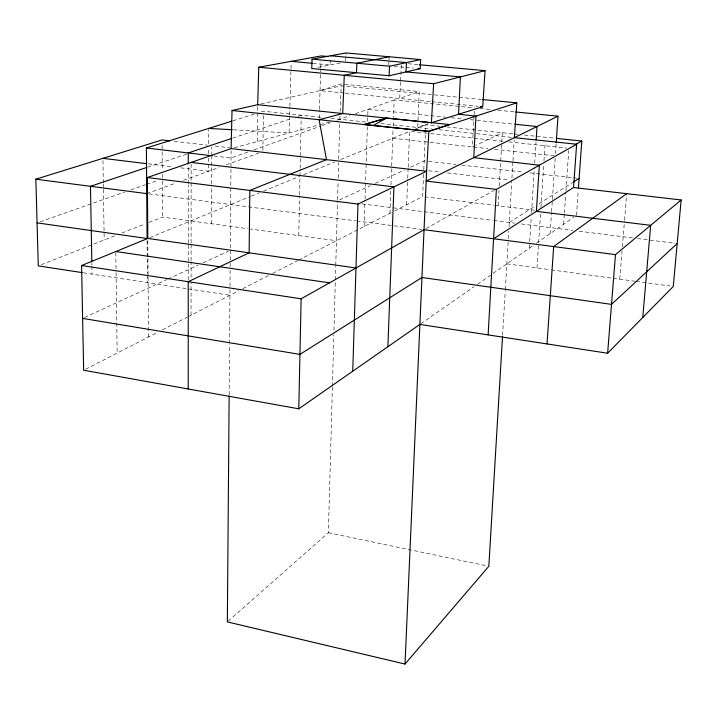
<?xml version="1.0" encoding="UTF-8"?>
<svg xmlns="http://www.w3.org/2000/svg" width="717" height="717" viewBox="0 0 717 717"><rect width="100%" height="100%" fill="white"/><g stroke="black" fill="none" stroke-linecap="round" stroke-linejoin="round"><path stroke-width="0.54" stroke-dasharray="3.58 2.69" d="M188.23 279.971L188.239 244.327M188.239 243.224L188.239 184.762M188.239 183.669L188.248 165.018M191.045 315.211L191.063 282.883M191.063 277.309L191.072 261.741M191.081 260.63L191.089 244.004M191.089 242.893L191.134 163.503M208.593 158.081L208.539 171.255L179.044 167.644M208.611 153.68L208.629 148.195M208.647 143.794L208.701 129.517M211.479 223.749L211.649 185.004M211.658 183.91L211.73 166.443M211.739 165.349L211.775 156.611M211.784 155.526L211.82 146.788M229.153 394.834L229.548 344.501M229.557 343.38L230.005 287.607M230.014 286.504L230.157 267.853M230.166 266.76L230.211 261.266M230.22 260.172L230.3 250.296M230.318 248.064L231.089 150.695M257.224 141.554L257.672 105.82M262.879 150.507L263.39 113.411M298.765 235.597L299.581 196.064M299.598 194.952L300.127 169.481M300.145 168.378L301.194 117.436M319.226 118.251L319.415 110.526M319.441 109.414L320.732 68.94M228.185 621.173L328.377 532.731L332.392 387.279M332.428 386.167L333.853 334.696M333.97 330.223L335.332 280.992M335.368 279.872L335.735 266.446M335.762 265.326L337.546 200.841M337.582 199.738L338.065 182.243M338.182 177.861L338.603 162.553M338.693 159.255L339.741 121.505M289.596 116.279L289.103 132.959L233.267 129.804M289.623 115.159L289.856 107.38M289.892 106.268L291.183 62.442M364.137 226.527L365.007 200.106M365.043 199.003L367.4 126.873M367.579 121.361L367.973 109.253L445.786 117.194M389.914 213.325L390.774 190.301M390.98 184.816L393.122 127.303M393.167 126.21L394.153 99.932L474.457 107.9M320.768 67.846L321.028 61.339M330.349 59.843L330.143 64.933L313.463 63.401M406.656 204.739L407.686 179.331M407.731 178.228L408.134 168.28L424.186 160.877L427.493 161.253M408.179 167.195L409.622 131.336L429.429 133.443M339.939 115.939L339.804 119.282L336.694 120.115M340.127 111.476L341.211 85.834L481.25 99.421M345.603 60.927L345.944 52.941M344.268 93.058L319.89 90.647L341.283 84.006L419.275 91.534L417.778 127.259L428.174 123.7M423.604 174.258L422.645 196.548L392.871 211.811M423.801 169.795L425.755 124.74L440.175 126.246M388.766 64.844L388.972 60.811M389.017 59.798L389.116 57.781M400.525 81.935L399.674 98.525L419.275 91.534M400.588 80.833L401.386 65.346M474.054 115.697L472.431 146.913L475.299 145.551M474.116 114.586L474.287 111.243M498.136 205.77L499.014 190.381M499.274 185.981L502.321 132.735L476.258 145.103M502.59 335.26L505.252 290.627M505.315 289.507L508.272 239.872M508.335 238.779L508.792 231.152M509.052 226.796L511.813 180.379M511.947 178.192L512.924 161.764M512.987 160.671L514.223 139.86M529.289 248.207L529.639 242.66M529.711 241.548L531.261 217.126M531.539 212.689L534.398 167.688M534.685 163.234L536.029 142.091M536.979 267.934L538.557 243.807M538.628 242.713L540.564 212.958M540.932 207.419L543.674 165.304M543.961 160.877L545.198 142.038M550.109 233.697L551.516 212.743M551.588 211.64L552.332 200.608M552.404 199.505L555.191 158.099M555.487 153.716L556.15 143.776M563.607 224.296L564.297 214.302M564.378 213.191L565.847 192.111M565.928 191L568.742 150.489M576.468 215.333L578.26 190.372M619.775 279.173L622.024 251.264M622.392 246.8L624.453 221.293M624.543 220.182L626.685 193.671M420.816 323.788L473.892 286.8M477.558 284.255L492.203 274.046M493.117 273.41L532.91 245.68M536.531 243.162L573.708 217.251M509.312 222.44L535.456 205.958M539.085 203.673L572.677 182.503M425.997 228.615L494.264 190.247M85.619 369.228L157.426 332.437M162.374 329.901L187.083 317.237M188.078 316.735L238.895 290.69M242.884 288.655L268.758 275.391M272.738 273.356L297.627 260.603M298.622 260.092L391.885 212.313M84.615 317.479L167.124 279.433M168.119 278.976L198.116 265.138M203.144 262.825L228.284 251.228M339.535 199.918L370.384 185.694M375.367 183.4L404.173 170.108M149.862 237.596L250.206 196.548M251.237 196.126L259.464 192.765M263.578 191.081L299.581 176.355M303.694 174.67L334.552 162.042M340.665 159.541L409.622 131.336M415.672 128.863L425.755 124.74M41.362 264.663L114.595 235.893M121.881 233.034L144.771 224.045M148.93 222.413L162.454 217.099L247.939 228.705M146.734 193.626L176.068 183.005M183.4 180.352L218.99 167.473M226.303 164.829L258.685 153.106M247.759 152.049L231.026 158.009L213.478 155.93M254.042 149.817L320.974 125.986M322.023 125.609L330.385 122.634M337.707 120.026L350.237 115.562M355.453 113.707L394.153 99.932M40.233 221.768L124.534 192.084M130.826 189.871L145.497 184.699M146.546 184.332L158.081 180.272M147.603 167.186L186.572 154.146M232.604 138.139L291.738 118.395M298.075 116.279L301.248 115.213M232.908 120.823L255.001 113.878M261.311 111.897L263.417 111.234L322.175 117.427M234.235 147.756L319.074 124.875M320.105 124.597L330.474 121.8M260.934 103.965L341.211 85.834M318.231 67.264L340.423 62.926M408.188 63.732L418.208 64.638M394.135 66.34L404.98 67.326M406.064 67.425L413.646 68.115M345.379 93.165L430.675 101.59M431.777 101.697L478.284 106.286M480.031 108.446L491.172 109.558M497.858 110.221L514.564 111.879M451.343 117.767L462.474 118.905M470.262 119.694L475.819 120.268M476.939 120.375L513.65 124.131M446.834 126.945L513.363 133.891M514.465 134.007L517.773 134.357M524.396 135.047L555.308 138.273M330.985 118.35L366.486 122.087M380.942 123.611L432.082 129.006M438.75 129.705L475.443 133.568M476.554 133.685L513.247 137.556M430.532 133.559L503.307 141.312M508.864 141.903L566.672 148.06M392.719 138.256L487.91 148.598M494.542 149.315L555.334 155.921M428.596 161.379L456.137 164.507M461.649 165.125L522.442 172.017M530.221 172.896L572.453 177.682M573.564 177.807L576.898 178.192M174.249 141.348L207.401 145.184M215.154 146.08L229.574 147.747M428.569 170.763L439.664 172.044M447.435 172.94L509.59 180.128M424.867 196.825L493.699 205.223M494.802 205.358L534.541 210.215M148.356 163.897L172.492 166.846M361.924 203.906L422.878 211.569M423.98 211.703L492.687 220.343M493.798 220.486L514.734 223.121M521.25 223.937L572.659 230.399M579.255 231.232L633.111 238.008M637.521 238.555L674.984 243.269M148.921 193.904L355.533 220.8M356.636 220.944L421.838 229.431M249.041 228.848L336.443 240.715M506.847 263.847L550.226 269.735M551.337 269.879L612.04 278.124M613.152 278.277L635.056 281.243M636.149 281.396L670.01 285.993M83.262 272.783L187.128 288.718M188.23 288.888L229.942 295.287M328.377 532.731L487.748 566.036M91.848 262.96L91.884 265.191M91.91 266.312L92.045 274.127M102.961 160.563L103.311 182.79M103.329 183.902L103.391 188.347M103.409 189.458L104.198 239.98M115.804 252.653L116.064 271.591M116.073 272.702L117.149 353.069M147.81 240.652L147.935 257.233M147.944 258.335L148.078 276.018M148.087 277.12L148.527 336.999M147.093 240.697L147.344 273.795M147.344 274.898L147.406 282.623M162.114 145.497L162.23 169.911M162.257 174.356L162.275 178.793M162.284 180.98L162.454 217.099"/><path stroke-width="1.08" d="M188.221 388.99L188.23 281.7L249.131 252.814L249.839 190.435L326.468 159.649L319.11 119.73L342.699 113.528L344.294 75.303L356.483 72.713L356.905 63.23L389.17 56.777M188.248 163.924L188.248 152.954L231.546 138.489M229.144 395.954L227.352 621.908L405.015 664.059L488.833 566.26L502.527 336.381M355.982 267.97L147.801 238.447L81.577 265.532L83.656 370.232L298.783 408.815L301.122 298.801L424.043 229.718L615.482 254.625L681.15 199.962L573.564 187.522L493.583 238.761M147.801 238.447L147.344 177.529L231.107 148.607L232.039 110.499L257.69 104.7L431.41 122.741L482.711 106.725L485.059 70.651L419.328 64.736M257.69 104.7L258.765 67.237L321.234 55.908L327.92 56.509M352.737 371.218L357.989 204.049L426.606 171.246L428.865 131.363L449.416 124.525L386.553 118.081L364.093 124.498L232.039 110.499M312.083 59.152L311.734 68.527L389.098 75.751L420.153 68.707L420.646 59.565L345.944 52.941L312.083 59.152L389.573 66.206L420.646 59.565M387.888 346.732L393.947 186.859L191.134 162.409M405.015 664.059L426.606 171.246L231.107 148.607M389.098 75.751L389.573 66.206M431.41 122.741L433.633 83.728L485.059 70.651M488.125 334.893L496.388 189.378L576.638 144.234L573.564 187.522M536.173 139.869L537.015 126.515L514.761 124.247M556.222 142.674L558.005 116.181L515.675 111.986M547.026 343.927L553.658 246.585L626.685 193.671M482.362 99.529L516.814 102.872L514.358 137.673L576.638 144.234M578.413 188.204L581.81 141.043L556.419 138.39M298.783 408.815L419.893 324.425L607.622 353.23L615.482 254.625M642.773 317.47L650.669 225.335L536.37 211.354L539.345 165.215L473.776 157.65L475.945 116.109L458.548 114.245L460.386 76.925L406.01 71.915L406.494 62.594L330.51 55.774M681.15 199.962L673.281 286.433L607.622 353.23M677.189 243.547L611.511 304.384L421.954 277.488L299.939 354.386L82.625 318.402M573.6 181.921L579.121 178.443M575.348 144.673L581.81 141.043M364.093 124.498L373.243 125.466L386.553 118.09M558.005 116.181L426.176 181.078L496.388 189.378M146.546 167.536L90.476 186.303L91.83 261.839M386.158 118.197L364.308 124.597L428.865 131.363L516.814 102.872M37.069 222.879L147.075 238.492L146.393 147.998L231.851 121.146M82.168 272.612L38.27 265.882L35.85 179.196L162.096 139.94L169.83 140.837M208.71 128.424L232.156 129.741M417.984 68.509L420.153 68.707M291.21 61.348L312.343 63.293M258.765 67.237L433.633 83.728M480.498 106.501L482.711 106.725M373.243 125.466L428.865 131.363M146.393 147.998L212.375 155.804M102.925 158.34L146.143 163.619M147.344 177.529L357.989 204.049M35.85 179.196L146.734 193.626M115.795 251.533L329.524 282.848M81.577 265.532L301.122 298.801"/></g></svg>
